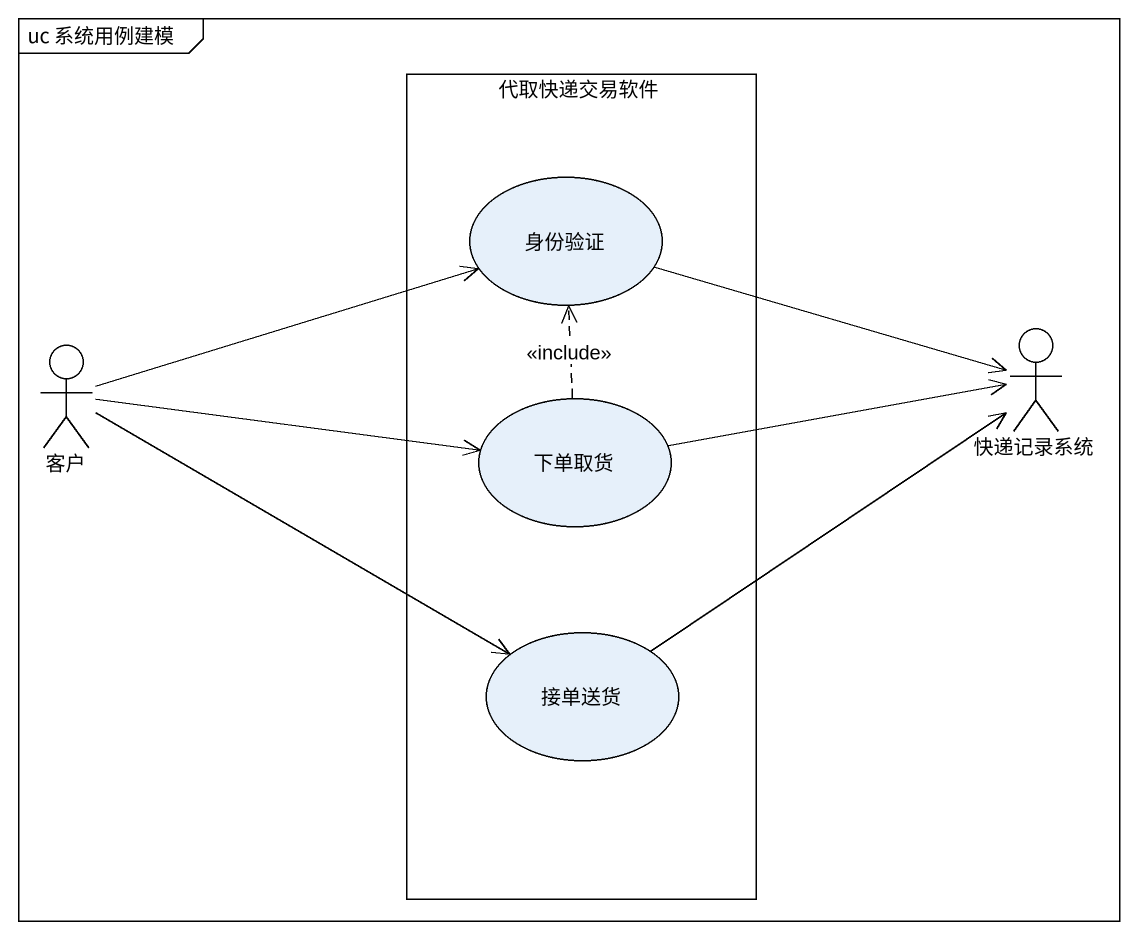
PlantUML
@startuml
mainframe uc 系统用例建模
rectangle 代取快递交易软件 {
  usecase 身份验证
  usecase 下单取货
  usecase 接单送货
}
actor 客户
actor 快递记录系统
身份验证 -right-> 快递记录系统
客户 -right-> 身份验证
客户 -right-> 下单取货
客户 -right-> 接单送货
下单取货 .up.> 身份验证 : <<include>>
下单取货 -right-> 快递记录系统
接单送货 -up-> 快递记录系统
@enduml
